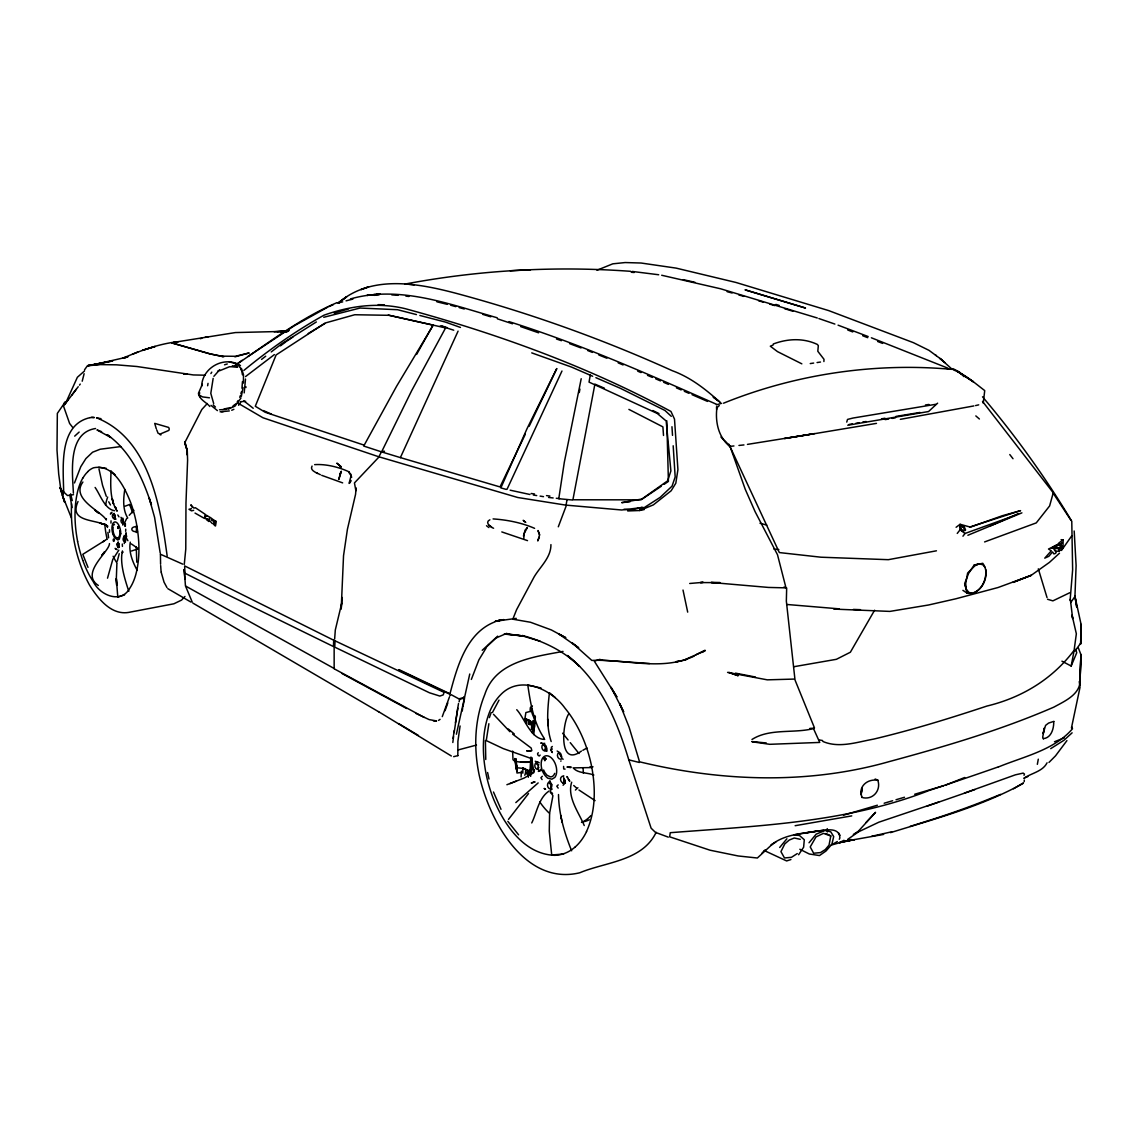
<?xml version="1.0" encoding="UTF-8"?>
<svg xmlns="http://www.w3.org/2000/svg" width="1138" height="1138" viewBox="0 0 1138 1138"><rect width="100%" height="100%" fill="white"/><g stroke="black" fill="none" stroke-linecap="round" stroke-linejoin="round"><path stroke-width="1.5" d="M245.95 387.532L245.95 386.764M136.261 546.61L136.773 562.2M136.389 532.527L136.446 525.486M1075.083 650.908L1080.915 642.87L1081.1 624.492L1074.813 595.615M512.641 751.094L512.954 758.918C512.057 764.039 540.009 761.806 527.235 761.948L529.156 761.976L520.493 761.948M209.833 406.508C207.187 402.809 196.718 398.087 199.733 392.823M71.509 503.679C70.414 531.716 75.976 560.437 89.561 585.131C97.84 598.318 110.756 615.146 128.324 612.472L173.886 603.794L181.596 600.067L184.968 596.468M526.225 722.687L526.311 719.216L525.756 723.028M463.692 696.997L464.46 698.917L462.896 706.983M534.888 715.589L533.694 734.593M485.4 740.468L485.77 759.487M528.188 723.825L528.288 720.994L529.241 720.539M184.271 564.42L185.779 549.028L185.978 502.939L187.599 460.221L187.301 451.302L185.039 442.141L201.824 409.509L207.315 403.506M111.026 471.047C110.628 484.447 109.518 499.44 117.171 511.175L116.545 510.165M242.479 381.543L241.953 388.271M243.432 383.065L243.475 374.63L241.626 368.84L239.407 366.891M529.796 775.234L530.735 757.894M245.509 379.025L244.186 392.909M530.649 776.358L531.517 757.624M823.898 361.543L823.997 359.295L817.809 351.272L818.322 345.625L817.34 344.43C803.243 337.787 787.51 338.626 773.257 344.003M550.934 544.618C551.105 557.478 540.18 566.681 534.135 576.909L516.581 609.712L512.811 619.2L530.493 622.258L551.333 629.94L565.814 637.721L558.502 633.766L578.716 647.849L572.414 643.126L591.831 660.438C625.573 658.874 661.875 671.491 694.152 656.085M1071.768 521.318L1072.636 569.768L1070.104 600.423M108.594 537.861L107.897 532.399M531.105 774.395L531.987 759.046M528.331 777.254L528.715 770.867L529.739 770.255M531.517 774.324L532.043 765.646M125.123 526.382L124.739 522.442L126.688 518.558M521.076 777.012L521.432 771.194M549.583 814.339L549.27 831.124L551.717 854.994L563.637 854.026M1024.2 781.664L1024.3 779.999M185.679 586.098L334.288 668.561M524.76 719.614L525.884 712.559L532.058 710.951L531.332 712.132M338.64 479.368L341.158 471.502M531.432 729.472L531.987 721.478L533.053 720.838M534.618 727.154L535.372 716.613M341.201 608.887L343.534 555.728L347.417 529.298L355.568 494.305L356.052 487.889L355.881 490.777L354.444 482.939L379.125 456.85M334.643 639.058L335.312 629.983L341.741 603.168M115.336 517.946L115.166 519.184M970.017 527.264L1002.35 515.727L1020.558 510.635L969.932 526.994L960.102 524.291L960.059 529.81L957.243 533.423M530.137 710.226L530.351 707.623L532.399 705.93M528.359 773.641L528.558 771.294L527.321 774.309M126.176 533.224L126.005 534.874L125.948 532.854M532.413 733.028L533.509 723.043M533.324 733.341L534.519 719.372L532.043 713.27M116.873 564.078L116.332 578.744L117.797 597.094L124.611 594.861M522.911 767.709L522.826 773.186M341.215 608.716L342.282 597.493M524.76 775.248L526.069 772.019M457.832 755.604L457.889 741.421L460.079 725.973M124.796 489.383C123.345 498.771 122.534 509.511 127.726 518.018M243.02 387.489L241.341 396.451M338.953 479.24L341.073 471.843L339.807 474.062M549.739 812.546L552.926 795.746L550.65 791.977L552.556 793.698L550.266 792.361M452.824 742.488L453.564 736.599M205.267 518.672L205.565 516.424M113.188 526.965L113.046 527.947A7.226 3.314 81 0 0 115.322 536.866L117.2 538.075L118.437 537.648M455.413 722.758L458.514 703.526M1074.144 650.011L1076.349 633.781L1072.024 615.075L1072.665 618.56L1070.317 599.242M846.743 422.098L847.525 419.41L853.016 418.044L935.735 404.303M453.08 738.349L454.233 730.525M564.932 782.56L563.993 777.965M457.803 708.192L454.147 732.602M84.112 373.719L82.206 381.202M213.489 524.405L213.93 521.745L211.213 519.412L214.3 520.507L210.374 517.477M207.628 385.754L208.026 383.378M459.112 701.79L459.667 699.287L464.489 697.992M462.227 710.994L462.668 708.32M590.281 375.042L589.043 382.112L657.223 413.435L666.171 420.989L670.894 470.919L667.636 480.819L641.96 499.013L621.718 502.64L629.983 501.773M130.301 542.157C128.523 551.958 132.634 561.944 137.2 570.366M628.901 760.156L651.107 828.165L655.417 832.362L668.291 837.141M1037.344 764.338L1038.297 759.174M523.452 536.069L525.144 530.052L527.392 527.548L524.177 533.466L523.779 538.502M579.27 392.539L579.925 389.068M567.065 499.639L566.041 505.13L621.718 509.995L643.169 507.406M1061.925 661.164L1071.171 666.043L1074.073 650.836M830.797 835.946L829.033 845.164L825.278 849.588L820.484 852.59L813.642 853.23L810.213 846.928L816.003 836.914L823.443 833.372L830.797 835.946L826.074 833.5M581.205 378.726L564.292 462.384L558.772 498.714L572.186 499.98M546.809 751.137C547.705 747.609 544.761 742.317 540.706 743.114L541.361 742.958M117.271 561.219L119.22 553.708M450.051 693.497C457.177 666.626 466.509 632.543 495.286 621.732M160.43 554.419L160.586 564.22M721.648 403.279L716.428 404.872M1063.091 539.81L1059.108 542.826L1058.994 545.472L1061.925 542.812L1060.175 546.197L1060.232 547.065L1061.825 545.842L1061.782 547.15L1058.923 548.801L1058.909 551.361L1062.977 547.933L1063.148 540.024L1061.114 539.654M456.395 734.223L469.752 674.023M1071.441 727.979L1080.019 687.309L1079.251 681.591M533.722 772.816L534.419 769.729L534.063 770.853M240.9 393.791L241.327 391.97M118.935 547.435L118.11 541.973M107.513 578.189L112.79 559.398L118.821 550.152M525.557 768.961L525.443 769.772L529.725 771.507L526.382 769.558M539.384 537.036L537.776 540.948L539.668 534.803L538.018 530.536L539.469 534.917M442.269 716.627L449.41 697.068M74.482 482.953L80.784 466.665L85.891 458.586L92.576 452.227L100.215 449.226L120.955 446.551M213.162 378.371L210.8 393.378L213.688 403.535M350.732 481.602L351.073 480.449M1080.503 644.208L1080.915 642.87M471.345 679.443L478.885 659.884L486.538 647.309M109.504 529.767L109.49 532.257M551.176 741.535C545.998 725.944 547.634 708.86 549.426 692.743L555.387 697.665M568.63 714.067C562.528 722.715 557.961 768.221 581.433 751.08M84.525 369.807L87.384 365.81L100.059 364.601L116.517 364.829L136.916 366.507L193.346 374.943L205.181 375.199M571.674 782.204C566.909 797.325 578.801 812.347 584.235 825.534M489.397 717.623L491.175 712.573M445.043 710.724L447.803 702.971M1024.029 775.291L1024.456 774.082L1023.162 773.1L1015.366 774.836L964.441 793.101M239.748 397.318L240.374 395.583M964.668 583.581L967.314 593.239L964.668 583.581L968.552 573.509L974.213 565.017L982.748 563.296C991.226 574.149 981.966 595.416 967.314 593.239L962.904 590.352M558.303 526.794L566.454 505.187M531.745 822.945C536.823 812.66 538.729 797.638 549.227 790.953M449.809 695.83L451.203 694.692L459.667 699.287M565.131 780.028L563.893 782.147L564.889 780.583L564.121 781.806L563.637 778.435M1054.329 549.626L1058.838 543.423L1053.262 548.431L1051.668 547.577L1048.482 549.014L1051.313 550.792L1044.755 558.146L1048.866 556.283L1052.508 551.93L1053.916 553.922L1055.424 553.409L1056.178 552.485L1054.329 549.626L1055.41 546.923M586.454 831.65C595.928 810.967 595.729 787.212 591.39 765.262A88.053 52.647 74.5 0 0 582.997 738.377A87.157 52.135 74.5 0 0 574.79 722.146A88.053 52.661 74.5 0 0 564.989 708.192C551.02 688.632 519.269 674.421 500.194 695.233A88.095 52.689 74.5 0 0 489.937 711.165C481.815 731.165 482.071 753.555 486.182 774.437A88.095 52.704 74.5 0 0 493.849 799.772C504.547 825.192 524.291 854.282 554.69 855.335A88.053 52.675 74.6 0 0 565.43 853.059A87.157 52.135 74.5 0 0 575.074 847.07M1071.171 666.043L1076.733 652.743L1075.751 649.371M839.289 839.275L839.858 837.952C839.659 826.743 825.391 830.128 818.194 830.939C801.977 833.557 784.395 834.296 771.052 845.093L775.86 842.02M114.426 540.749C112.776 543.423 112.762 536.809 114.44 539.64M122.307 544.035L122.406 546.396M564.747 783.357L563.082 785.263M65.335 403.819L77.37 377.275L84.568 370.931M445.299 328.469L411.6 390.803L381.6 451.886L400.391 457.604L458.073 331.144M507.022 489.312L561.973 371.016M1047.045 762.816C1042.877 771.294 1031.881 773.072 1024.57 777.809M525.301 434.275L500.023 486.936L400.391 457.604M529.127 426.295L556.71 368.84M492.427 712.53L499.013 700.14M556.738 368.556L526.994 428.756L500.848 487.903L506.339 489.44M656.157 832.305C642.344 861.196 605.729 861.907 579.74 872.775C524.462 886.132 488.686 819.388 479.084 774.551C473.593 748.036 474.503 719.813 484.774 694.55C495.428 661.292 534.021 656.925 563.04 651.405M540.123 755.091C539.227 757.652 536.183 753.754 538.288 752.73M563.58 766.386L563.708 768.918L565.06 769.132M531.844 750.639L531.176 748.036L512.626 734.124M416.593 354.459L433.009 325.098L389.054 315.311L354.743 314.742L325.041 323.064L276.107 354.942L255.296 406.252L265.225 412.283L363.989 445.1M125.379 523.551L125.322 526.311M341.258 471.431L340.646 472.498L341.4 471.473M874.596 610.224L850.37 652.23L836.373 659.315L794.054 666.683M111.012 513.053L110.414 514.049L112.008 512.214M433.322 325.027L396.579 386.28L363.719 446.053L381.23 451.772L384.502 451.274M78.024 501.502C69.062 521.147 92.206 519.326 103.985 524.362L100.059 523.124L104.497 524.547M488.885 723.711L486.267 740.596L503.224 748.591L530.92 758.392M210.9 373.549L211.768 372.154M240.659 402.283L238.596 405.299M531.659 709.984L532.171 709.173M241 397.973L235.025 406.095L227.97 409.296M237.202 401.999L238.127 400.548M106.104 519.725C101.31 511.218 70.456 498.857 82.903 482.014M508.501 819.388L528.516 793.57M1061.47 550.465L1071.712 535.87M1070.673 602.614L1074.941 596.54L1076.107 565.572L1074.187 531.005M79.504 385.128L80.243 384.075M1066.918 740.625L1055.509 755.86L1048.98 762.432M798.62 854.752L803.627 847.227L804.296 839.73L799.431 835.463L794.466 835.008M962.947 536.211L965.01 533.48L1021.91 512.868L967.883 535.258M545.97 748.804L545.088 750.127L545.273 746.983L543.836 745.091L545.927 746.286M71.566 395.37L78.223 386.735M538.886 767.353L538.061 768.435L538.203 765.632L536.738 763.655L538.857 764.85M76.289 389.239L63.515 406.095L69.617 423.478L72.818 427.575M550.678 790.512L552.001 784.85L549.611 780.995M551.503 786.955C550.351 789.644 551.788 783.342 549.398 783.129L551.517 784.31M779.701 847.469L786.899 838.777M809.033 842.76L816.188 834.14L825.078 830.47L830.768 831.821L833.699 836.586L831.878 844.282L826.003 850.996L819.474 855.563L809.317 853.998L799.815 849.247M457.988 755.604L453.692 756.67M487.533 645.943L495.997 638.034L506.766 633.325M213.887 376.294L219.449 370.035M1072.11 732.829L1063.902 740.312L1050.715 748.648M129.248 515.272L133.886 510.336M927.399 791.152C845.25 822.93 756.855 825.918 670.239 832.703L669.67 836.828L710.069 850.214L738.135 855.961L757.367 858.009L772.133 844.396M65.378 401.913L64.254 403.122L67.924 400.135M866.061 822.461L875.563 812.304L856.644 833.116L847.696 839.389M1059.506 553.182L1049.449 562.371L1031.128 575.373L998.054 587.521L955.735 598.816L928.565 604.989L889.902 611.405L833.813 609.086M64.866 402.468L57.341 413.393L57 450.051L58.692 473.963L60.783 489.255L67.498 495.556L73.501 494.689M235.765 403.862L233.162 406.238M312.054 466.068C309.237 470.705 317.573 473.081 320.361 474.717M1073.746 650.78C1052.209 679.258 1021.711 697.694 986.959 706.044C949.59 718.405 911.922 730.07 873.586 739.117C857.127 742.076 839.247 748.463 822.959 741.507M762.062 853.016L765.106 849.958M559.085 752.403C555.941 754.153 557.535 759.459 561.091 759.288M123.544 522.356L122.691 523.181L123.117 520.948L122.065 518.985L123.345 519.611L121.979 519.07L123.345 519.611M562.442 776.116C558.417 778.25 561.233 784.224 565.401 783.3M119.319 546.539L118.295 547.506L118.722 545.386L117.683 543.352L118.935 543.95L117.57 543.423L118.935 543.95M751.976 739.487C770.013 727.907 794.224 733.811 814.353 728.363M115.038 517.434L113.871 518.316L115.038 517.434L113.999 518.402L114.412 516.268L113.387 514.234L115.351 515.372M575.415 790.042L577.891 787.709M937.627 403.165L928.551 411.543L847.753 425.228M74.695 436.139L79.148 432.056M482.213 650.296L497.676 636.142M515.827 802.589L538.146 782.916M232.479 406.778L234.599 404.886M719.273 405.597L716.954 407.66C715.119 420.719 718.05 437.262 729.558 445.627M350.248 482.526L349.082 483.422L351.087 475.67L348.74 472.057L350.746 474.133L351.656 477.391M125.806 540.55L125.024 541.247L124.142 537.349L125.422 537.961L124.042 537.435L125.422 537.961M1023.361 782.887L1013.545 788.762M1023.09 783.428C981.909 806.273 935.422 818.734 890.556 832.618M243.873 370.419C268.995 349.807 295.638 330.973 324.06 315.155C350.404 305.894 378.015 302.025 405.469 308.739C496.993 333.59 587.436 366.336 670.936 411.444L674.507 419.111L677.921 469.624L675.816 483.223L671.164 490.763L653.368 504.874L639.727 510.507L627.707 510.948L641.875 507.335L639.727 510.507L660.125 497.391L672.06 486.125L675.175 476.936L673.184 445.769M122.804 525.116L123.103 521.019L123.43 521.83L120.984 517.321M261.569 359.395L265.709 356.194M271.228 351.941L282.267 343.434L316.35 321.954M489.866 519.796C484.489 522.242 490.265 527.235 493.593 528.245M245.524 376.593L274.372 354.601M956.105 527.278L960.102 524.291M280.432 345.838L285.851 341.869M537.634 761.806C533.281 763.043 534.177 769.9 538.729 769.53M544.704 743.256C539.839 744.764 541.702 752.062 546.61 751.08M235.225 365.142L242.152 360.305M438.557 720.411L440.079 719.344M236.419 364.544C268.895 342.481 300.66 318.099 337.033 302.637M533.053 772.901L524.22 778.022L509.895 783.655M550.379 781.209C545.571 782.702 547.136 790.099 552.243 789.075M248.056 356.45L294.287 325.767L327.659 307.175M287.217 340.888L292.964 336.962M529.426 771.479L530.564 770.711M104.596 540.635L102.918 541.731L106.417 539.44M661.206 486.282L640.993 499.838L572.912 499.781L594.904 384.118L604.42 388.214M664.094 484.333L668.419 481.431L666.797 420.804M114.156 513.38C110.671 514.447 112.534 519.966 116.033 519.084M122.861 518.117C119.959 518.772 120.557 523.693 123.473 523.665M118.452 542.47L116.645 544.249L118.011 547.663M797.283 853.571L791.451 857.327L784.495 857.967L780.938 851.637L784.779 843.912L789.26 840.043L794.267 838.009L800.27 839.303M855.506 833.258L878.863 822.191L938.708 802.034M853.344 834.41L859.418 830.768M308.213 333.519L324.885 323.562M1055.651 545.358L1051.484 547.833L1057.942 544.419M539.682 770.639L538.359 771.422L541.503 770.326M596.952 270.247L612.785 263.831L625.175 262.551L641.092 263.02L676.1 268.113L735.916 282.452L828.663 310.589L913.444 342.68L928.978 350.333L940.5 358.826L952.193 369.324L947.385 369.096M532.982 722.801L533.964 722.246M837.34 841.551L830.939 845.193L851.181 839.46M103.231 541.532L82.804 554.32L88.01 567.393M459.425 698.718L464.247 697.409M582.827 750.312L587.009 747.993M118.964 516.865L117.797 514.973M528.701 724.095L529.839 723.484L528.715 723.569M526.624 770.127L525.656 770.639L525.528 773.086L526.723 773.755M839.503 842.618L854.325 839.673L839.503 842.618L844.012 840.299M701.819 652.458L704.593 651.036M217.6 371.287L219.833 370.149M695.958 654.763L704.991 650.253M219.947 370.618L229.392 366.777L237.643 366.706L231.939 366.265L236.476 366.379M114.554 510.734C104.739 509.17 100.215 494.646 95.108 487.448M125.877 535.998C122.363 536.183 122.022 541.83 125.55 542.015M1069.834 592.699L1052.878 600.864L1047.543 599.271M973.488 593.026C982.364 589.313 986.888 578.488 985.693 569.284M329.053 306.549L333.263 304.671M685.048 659.642L705.304 650.595M100.13 364.245L87.939 365.583L112.747 360.917L92.235 365.042L127.669 356.948L122.947 358.114C140.6 350.689 159.007 343.704 178.197 341.699L173.787 342.111M990.714 525.671L1018.681 513.523M231.711 410.263L233.887 409.31M137.783 351.998L132.335 354.316M723.555 403.193C794.48 374.502 872.732 362.638 948.964 369.11M544.704 739.401C530.92 739.444 524.59 718.163 516.752 709.699M1000.601 794.395L984.925 800.711A623.78 143.63 -4.8 0 1 929.732 820.256L910.016 826.444M1023.688 778.278L1027.842 776.614M945.137 785.305L964.725 777.496M1054.471 741.748L1064.272 737.851M506.894 784.722L515.983 781.166M974.91 789.559L927.143 806.145M125.08 506.197L129.632 504.49L131.453 507.335M984.598 541.93L1036.263 522.897L1049.62 505.926L1053.247 492.782L982.521 401.401M998.311 767.012C1023.403 756.628 1054.087 750.241 1072.494 728.775L1071.683 726.741M978.381 564.149L974.839 565.842L967.627 573.04L965.721 583.581L966.105 588.005M200.345 338.74L201.81 338.228M131.425 551.048L137.641 548.971M790.91 859.56L786.643 860.94L764.252 850.541M334.159 313.135L348.612 308.91M230.545 407.56L224.058 408.997M224.527 364.8L227.273 363.975M209.449 397.802L202.55 396.906L198.709 394.772L198.453 393.264L202.336 384.288L201.668 386.038C202.308 367.346 224.897 355.298 240.502 365.611M843.514 815.192L877.384 805.22M884.169 803.229L892.633 800.739M896.019 799.744L904.497 797.254M914.653 794.267L943.445 785.803M136.916 526.709C129.476 526.169 130.571 532.869 137.47 531.503M124.213 543.537L125.45 538.672L125.408 539.583L124.156 535.386M561.091 760.966L560.707 761.123M339.721 302.495L338.441 302.836L346.692 296.79L338.512 302.822C371.315 274.429 418.115 283.277 456.338 293.376C530.237 313.206 602.514 339.152 672.245 370.689C690.311 377.261 705.404 389.04 719.429 401.7M457.704 750.056L476.481 745.063M686.129 659.756L675.986 661.918M520.649 772.546L516.951 773.001L515.799 758.875M891.666 831.821L871.694 836.288M346.052 300.845L352.894 299.095M323.761 317.289L360.049 308.042L397.603 309.721L416.437 314.586M124.611 357.702L127.669 356.948M350.476 298.91C399.779 284.927 450.164 304.443 497.235 317.787M191.44 508.672L188.993 509.269L191.483 510.848L193.645 510.336M111.026 520.82L110.955 523.124M975.593 405.583L978.723 404.844M600.025 659.315L594.292 661.135L616.91 697.039L611.006 687.267L623.652 711.819L619.741 703.654L629.101 727.196L639.542 761.806C720.681 781.465 807.567 784.864 889.105 761.635C944.967 746.542 1000.757 730.155 1053.916 707.096C1063.888 701.591 1078.269 695.418 1080.019 682.814L1080.901 654.549L1078.397 648.048M496.751 621.391L499.682 620.694M516.268 618.375L495.229 621.277L503.85 619.613L498.487 620.594M337.517 303.021L342.694 301.869M205.039 337.332L208.311 336.692M883.614 834.424L845.619 841.153M314.643 464.645C326.236 463.849 339.323 467.263 349.096 471.872M496.965 620.921L500.45 620.21M639.4 762.488L628.788 759.857C617.066 720.767 600.181 681.15 567.449 655.502L579.569 666.313C563.779 650.979 543.423 641.135 522.328 635.473M851.722 815.889L795.149 825.704M496.893 620.95L500.222 620.267M973.886 405.925L900.357 419.339M974.213 565.017L979.334 563.993M527.52 540.635L501.815 531.93M518.601 834.823L507.818 821.337M558.175 788.108L556.795 786.187L558.203 784.893M234.926 356.848L249.165 352.951L235.338 356.294L219.876 356.137L223.162 356.507L210.686 354.018L171.838 342.922L209.392 353.747L223.773 356.791M892.05 418.4L895.464 417.76M404.972 284.087C479.226 270.033 555.33 265.808 630.694 271.328M229.307 410.918L221.583 411.7M936.446 550.806L888.309 559.683L820.967 557.207L779.345 552.57L728.917 444.233M89.859 417.689C58.294 424.915 63.358 467.789 63.671 492.413L63.785 492.285M849.005 424.474L852.433 423.877M855.861 423.293L859.29 422.696M862.704 422.098L866.132 421.501M881.552 418.827L884.98 418.243M876.473 423.379L815.135 433.578M895.962 416.408L920.002 412.454M794.296 834.808L818.194 830.939M810.043 434.403L784.537 438.514L814.765 433.592L747.453 444.389M177.556 341.77L235.381 332.566L288.099 331.286L281.726 331.499L286.591 331.542M885.151 419.595L888.622 419.054M87.939 365.583L98.992 364.004L92.605 364.857L94.795 364.53M383.947 451.544L381.401 451.928L378.883 456.793L517.762 497.505L565.472 505.073M810.242 363.577L813.656 363.065M817.07 362.553L820.484 362.04M925.45 404.972L928.935 404.459M805.235 832.959L823.684 830.256M676.256 661.562L679.315 661.121M773.086 345.07L770.298 346.18L777.482 351.614L801.835 363.833M535.258 761.265L539.241 762.745M95.564 428.514C67.384 432.796 72.448 472.526 73.401 493.195M541.034 688.006L527.79 685.076C530.521 703.426 533.594 722.815 544.32 738.448M529.952 724.721L531.375 724.55M557.179 751.009L560.536 753.441M379.352 294.073L366.962 295.396L375.256 294.514M639.954 510.08L644.122 509.653M730.596 446.295L733.939 445.954M738.946 445.442L743.953 444.93M274.201 331.784L289.265 330.518M374.146 295.325L379.054 294.898M376.877 294.102L380.149 293.817M240.331 401.728L245.652 401.287M689.713 583.481L703.213 582.343L700.382 582.571L720.084 582.642L711.136 582.471L768.477 587.436L785.49 587.848M106.275 468.33L98.679 467.32M280.645 331.784L287.53 331.286M89.973 417.589L94.326 417.532L91.652 417.233M183.744 374.231L187.229 374.032M219.534 409.794L226.291 409.396M529.398 723.896L530.55 723.839M220.103 411.814L223.233 411.643M510.194 270.759L530.493 269.806M1043.489 738.633C1051.498 737.751 1053.888 728.277 1053.745 721.634M589.911 766.941L593.026 766.799M809.886 728.405L813.329 728.249L819.744 742.431L769.715 744.309L752.232 741.805M542.314 776.287L540.92 777.738L542.072 779.601M277.217 331.755L287.274 331.357M591.561 767.567L574.505 767.865M280.716 331.699L287.53 331.514M571.162 766.984L566.952 767.04L570.735 767.624M504.632 634.094L522.868 635.957L507.164 633.937M493.081 518.914C507.164 519.867 521.645 522.683 534.59 528.345M378.2 304.657L384.288 304.785M766.287 742.972L751.919 741.563M391.828 294.913L398.101 295.311M839.275 608.858L787.069 604.491M853.4 609.413L860.47 609.684M436.451 720.895L429.197 719.614L416.039 713.483M433.379 720.909L436.466 721.065M633.866 510.066L623.937 509.298M504.362 633.838L522.47 635.886L540.166 641.206M601.902 660.211L601.049 660.154L649.57 663.511M632.287 271.441L658.689 274.756M755.433 677.025L735.475 673.141M631.291 272.267L634.207 272.508M414.204 284.813L406.209 284.073M63.415 493.977L62.22 493.65M98.323 585.444C79.632 573.239 109.604 551.631 109.447 543.594M773.925 549.085L778.819 549.569M548.573 497.462L553.139 497.946M556.297 498.273L559.455 498.6M518.217 767.88L525.358 768.634M405.868 296.093L408.94 296.477M1057.06 547.591L1060.019 547.961M1055.95 548.431L1058.923 548.801M1055.95 550.991L1058.909 551.361M160.472 554.249L182.72 564.135M531.119 493.494L534.533 493.963M546.51 495.599L549.924 496.068M971.809 593.254L968.865 592.372L966.759 589.825M160.202 434.773L160.999 434.887M529.938 494.489L510.123 490.179M533.324 495.03L536.709 495.571M540.109 496.111L543.495 496.652M980.06 563.95L982.99 564.875L985.067 567.464M661.69 275.254L720.653 288.796L817.283 317.986M727.566 672.387L767.311 679.841L794.907 679.059L786.344 601.092L786.671 588.047L784.025 587.009M819.559 739.985L822.603 740.554M101.012 418.684L96.545 417.817C149.334 438.756 160.316 505.884 167.158 555.956M562.798 782.901L564.59 783.257M593.837 775.035C587.677 772.432 577.535 773.527 573.139 767.752M388.243 315.084L445.171 327.815M683.227 279.649L694.991 282.309M436.878 301.798L447.22 304.33M236.434 363.747L229.193 361.87M419.865 315.468L445.541 322.111L460.463 327.445M727.111 291.669L732.075 293.007M760.013 523.252L766.77 525.087M450.648 305.212L455.755 306.634M459.169 307.573L464.276 308.981M738.804 294.941L743.854 296.392M235.822 366.166L237.643 366.706M758.562 300.759L763.399 302.21M769.829 304.145L774.665 305.596M1053.902 721.35L1048.582 723.085L1045.58 725.404L1043.162 733.583L1044.3 728.05L1042.707 737.225L1043.318 738.918M775.874 304.415L779.146 305.397M482.626 314.33L490.819 316.819M784.566 308.668L792.83 311.229M342.652 482.882L321.727 475.343M953.331 369.85C965.01 374.345 974.811 383.051 984.726 390.59L983.246 403.208M440.349 325.852L453.735 330.205M552.328 746.471L551.29 747.325L552.2 749.273M497.377 318.811L512.47 323.775M441.999 325.952L446.964 327.602M97.199 430.05L110.713 437.447L107.285 434.73C130.6 451.274 142.862 478.458 151.425 504.845L149.263 498.316L154.597 517.449L160.216 553.139M378.456 456.665L262.949 417.76L237.814 403.065M508.999 321.627C580.266 344.017 648.589 374.331 716.826 404.431M818.876 318.54L834.879 324.074M520.663 326.592L538.587 332.808M556.51 339.01L561.404 340.703M97.228 429.979L101.609 431.7M531.745 352.88L571.532 367.076L592.642 376.251M522.655 768.25L530.664 771.365M114.426 514.732L113.288 514.319L114.653 514.845M838.08 325.169L868.166 336.549M569.569 343.633L581.077 347.958M217.415 410.619L210.999 405.37M847.782 330.02L852.76 331.94M862.718 335.753L867.697 337.673M877.654 341.5L882.619 343.406M871.367 337.787L947.826 368.143M236.249 364.416L239.62 365.767M587.578 350.476L592.4 352.41M598.83 354.985L606.867 358.214M206.817 516.282L205.679 515.813L206.021 515.016L209.577 517.093L209.364 519.383L206.391 518.914L209.193 520.507L208.866 521.503L206.462 519.611M618.19 362.88L623.083 364.957M637.749 371.201L641.007 372.581M647.536 375.355L652.43 377.432M595.899 377.674L620.267 388.257L664.919 410.448L671.292 416.323M655.687 378.826L660.467 380.903M663.653 382.297L668.419 384.374M676.385 387.845L681.164 389.936M684.336 391.316L688.974 393.335M692.06 394.687L707.523 401.415M263.39 410.576L271.313 414.061M529.895 720.61L525.272 718.576L529.981 721.848L529.085 720.283L529.938 724.493M875.15 779.004L878.209 780.355C869.219 778.548 859.617 784.423 860.94 794.651L862.291 788.136L861.224 794.04L861.864 797.51M560.508 753.811L559.469 753.356L561.205 757.069M862.092 797.24L863.273 797.781C873.472 799.644 881.011 790.042 877.939 780.668M398.983 669.642L449.553 693.583M398.784 670.069L449.51 694.095M195.025 513.082L204.413 518.402L205.139 514.262L195.366 507.719L193.844 508.089L190.871 504.774L192.066 507.178M652.842 410.548L659.002 413.563M952.876 368.627L959.348 371.955L963.957 376.65M628.901 409.396L662.899 426.864L663.511 435.456M62.803 494.105L60.2 487.477M951.24 368.684L952.022 369.11M424.204 717.409L334.159 668.788L334.145 646.896M342.125 673.596L406.693 708.519M125.678 531.318L125.735 529.142M316.264 472.697L317.616 473.465M167.869 588.687L190.928 602.073M378.67 711.776L192.891 603.097M378.47 711.606L451.331 755.988M398.684 723.597L418.443 735.475M595.074 800.626L578.943 790M138.196 548.601L131.268 543.879M489.084 525.301L491.588 526.937M117.129 549.711L115.137 548.374L115.976 549.284M530.834 757.111L531.987 757.894M212.265 523.551L209.748 520.763M720.34 402.34L713.185 397.062L718.291 400.832M558.502 794.537C558.815 813.77 564.363 832.945 571.632 850.797M960.059 529.81L965.01 533.48M488.899 527.563L486.509 525.728M935.351 354.828L936.332 355.597M243.817 400.846L253.233 408.286M508.273 728.989L514.319 733.982M975.821 415.911L979.391 418.997M567.649 777.311L566.88 776.557L569.782 781.322L568.403 779.331L569.043 780.255M573.723 785.505L576.326 787.795M111.168 471.303L115.109 474.802M525.77 522.413L523.181 520.308L524.703 521.745M561.873 758.349L562.3 758.733A4.381 2.674 74.5 0 0 563.182 759.202M501.005 809.303L493.479 792.005M213.233 404.915L215.466 407.048M509.924 731.72L493.494 714.294M720.951 437.049L730.312 446.978L724.977 441.302M126.674 536.652L126.076 534.163L126.005 537.52L127.925 540.721M982.521 396.806C1015.295 435.513 1044.997 476.68 1071.114 520.151L1071.527 520.848M562.613 733.199L568.075 739.97M570.252 742.673L578.986 753.512M69.831 495.186L72.092 507.591M106.247 525.116L107.299 526.439L106.232 524.888M1009.79 454.56L1013.005 458.728M122.406 550.934C119.632 563.239 124.767 578.886 128.793 591.319M113.857 513.651L115.265 517.164M71.381 517.89L62.22 494.902M1053.39 493.508L1071.071 520.479M339.778 466.011L340.731 467.505M240.659 369.181L241.384 370.348M838.464 832.788L840 835.32M199.79 396.664L198.638 394.388M108.722 501.801L110.457 504.973M166.987 587.621L164.043 582.172L161.226 572.371M550.806 749.714L552.3 752.602L550.564 749.174M192.194 602.002L185.451 585.871L184.256 569.569M560.963 754.295L561.845 757.268M156.276 428.741L154.711 423.379L168.694 427.447L169.278 428.998L168.865 430.392L160.145 434.047L158.082 433.279L156.774 429.936M517.377 769.957L516.126 766.856L515.799 760.141M106.289 496.31L102.562 485.357L98.978 468.941M795.049 680.083L814.481 727.893M129.632 504.49L132.62 512.726M106.915 526.14L107.47 527.449M730.582 447.903L745.234 489.255L755.106 511.673L777.496 554.732L785.746 586.909M531.716 759.117L533.864 771.706M61.48 492.555L60.158 487.576L64.539 502.014L62.49 495.699M1038.311 568.829L1047.031 597.578M516.41 765.718L517.207 768.605M70.613 493.849L72.263 500.578M517.193 769.146L515.386 759.956M517.164 770.981L514.76 758.89M241.896 371.671L242.451 374.815M562.186 822.39L560.664 815.277L561.361 818.563M487.605 772.517L488.999 779.032M683.013 590.053L687.693 612.13M77.597 541.361C74.511 524.903 73.757 507.719 77.654 491.332A66.388 30.811 80.7 0 1 82.946 477.789M516.239 769.686L514.803 758.491M516.396 762.673L517.207 769.331M184.925 579.228L184.043 569.569M530.692 721.933L530.905 724.01M583.04 767.979L583.424 773.186M827.226 828.62L827.454 831.935M160.671 565.586L161.112 571.945M671.961 426.722L672.515 435.37M516.012 758.89L516.211 762.304M716.527 406.764L716.584 409.524M586.554 831.579A88.053 52.675 74.6 0 1 575.174 846.999M554.704 773.371A9.588 5.861 74.2 0 1 550.337 776.841L546.965 775.206L544.889 772.617A9.588 5.903 74.2 0 1 543.665 769.971M541.29 769.487A4.324 2.589 74.6 0 1 540.45 769.416M563.367 776.77A4.396 2.66 74.1 0 1 563.723 775.732M545.102 759.003A9.517 5.818 74.4 0 1 545.899 758.505M539.697 801.821A60.855 36.957 74.4 0 0 542.385 805.533A60.2 36.558 74.4 0 0 549.81 813.656M582.699 821.892A60.058 36.615 74.3 0 0 586.07 821.095A60.698 36.999 74.3 0 0 589.285 819.773M590.921 815.548A60.84 36.942 74.4 0 1 581.49 822.404M87.868 471.473A66.388 30.811 80.7 0 1 93.572 467.789C113.601 463.692 124.654 487.491 130.728 502.697A66.36 30.783 80.7 0 1 136.275 522.598C139.505 539.697 140.273 557.606 135.806 574.562A66.374 30.797 80.7 0 1 130.017 587.891C121.112 604.562 99.66 595.146 93.16 581.447A66.388 30.811 80.7 0 1 87.583 571.745A65.677 30.47 80.7 0 1 82.804 560.394M82.761 560.266A66.388 30.811 80.7 0 1 77.555 541.233M82.946 477.96A65.677 30.47 80.7 0 1 87.811 471.715M113.7 525.301A7.226 3.314 81 0 1 114.483 524.205M113.387 533.907A3.272 1.522 80.7 0 1 112.918 533.338M118.551 526.51A7.184 3.3 81.2 0 1 118.964 527.435M119.76 530.621A7.184 3.3 81.2 0 1 118.437 537.577M105.55 505.258A45.42 21.423 80.7 0 1 107.669 497.036M117.058 563.125A45.42 21.423 80.7 0 1 114.369 558.673A45.918 21.665 80.7 0 1 113.117 556.24M107.2 539.412A45.918 21.665 80.7 0 1 106.517 536.354A45.42 21.423 80.7 0 1 104.781 523.651M997.784 767.083A1695.606 150.017 -12.7 0 1 926.858 791.237M1080.901 654.549L1079.905 685.076L1080.901 654.549M1081.1 624.492L1080.645 643.767L1081.1 624.492M335.056 640.836L334.743 647.138L429.467 692.786L439.851 696.072L443.223 694.891L444.105 692.373L335.056 640.836M333.733 640.239L333.406 646.526L218.781 590.309L184.868 573.168L184.669 565.913L333.733 640.239M106.346 518.715L106.275 519.582L106.346 518.715M120.742 533.708L119.305 539.156L117.826 539.967L114.469 537.534L112.861 534.063A9.132 4.154 79.5 0 1 114.412 522.029A9.132 4.154 79.5 0 1 120.628 531.304L120.742 533.708M122.534 552.641L122.662 551.859L122.534 552.641M541.489 760.909C540.194 767.183 542.698 774.167 547.705 778.15L551.902 779.203L554.846 777.41A12.105 7.241 72.9 0 0 552.684 759.302A12.105 7.241 72.9 0 0 541.475 760.895M215.153 520.678L214.385 525.315L215.495 526.012L216.263 521.403L215.153 520.678M530.123 720.71L529.924 721.777L530.123 720.71M118.366 526.353L117.854 527.321L118.366 526.353M545.827 759.331L544.789 757.837L545.827 759.331M118.466 527.52L118.153 528.459L118.466 527.52M102.662 554.306L101.723 555.557L104.483 551.958L102.662 554.306M962.051 525.713L959.903 526.823L962.492 531.176L965.351 530.393L962.051 525.713M1031.128 575.373L1013.048 582.386L1031.128 575.373M363.122 288.839L360.988 289.593L368.655 286.861L363.122 288.839M533.438 782.347L531.261 783.015L535.059 781.891L533.438 782.347M147.399 348.811L142.35 350.348L155.181 346.493L147.399 348.811M965.493 529.981L961.382 530.393L960.059 526.908L964.17 526.51L965.493 529.981M530.735 751.194L526.723 750.753L530.735 751.194M776.173 299.194L745.049 289.834L805.519 308.042L776.173 299.194M737.993 675.673L728.989 672.487L737.993 675.673M107.655 526.169L106.645 525.571L107.655 526.169M337.019 463.294L341.087 466.765L337.019 463.294M972.706 381.344L956.802 370.974L973.431 381.842L972.706 381.344M545.472 789.345L544.291 788.506L545.472 789.345M98.764 513.124L95.009 510.279L98.65 513.11M943.004 361.031L939.96 358.427L944.739 362.567L943.004 361.031M544.433 759.103L544.078 758.292L544.889 760.796L544.433 759.103M116.076 508.629L115.535 507.363L116.076 508.629M185.722 445.925L184.683 441.942L186.276 448.159L185.722 445.925M113.53 503.892L112.335 499.027L113.53 503.892M1076.733 607.038L1075.04 596.966L1076.733 607.038M186.973 451.203L186.76 448.116L187.187 454.958L186.973 451.203M548.047 725.503L547.677 719.216L548.047 725.503M116.673 585.131L116.332 578.744L116.673 585.131"/></g></svg>
